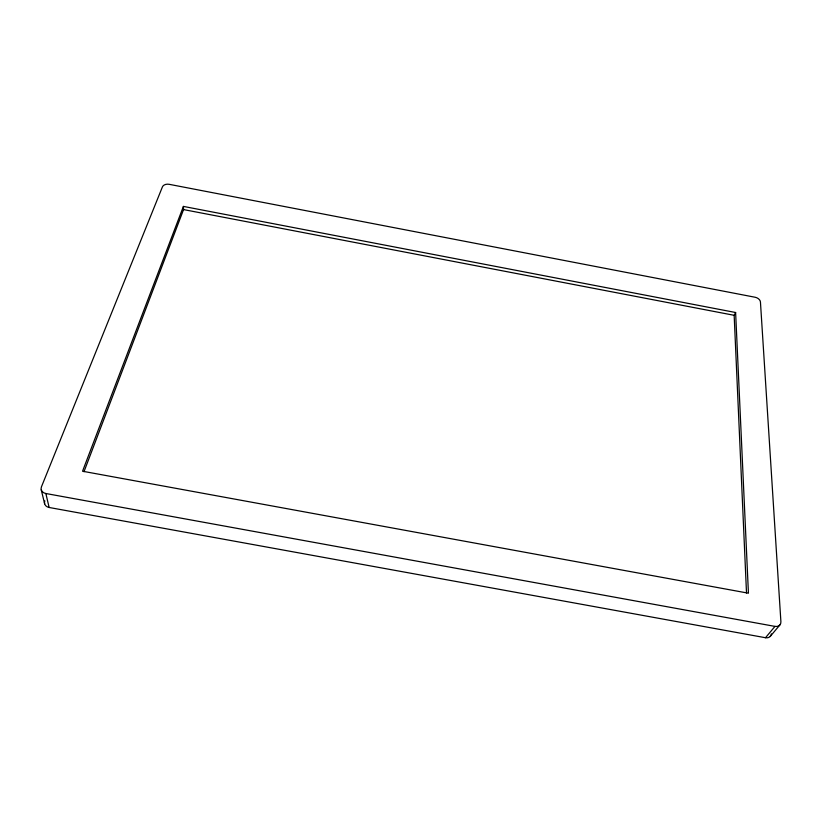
<?xml version="1.0" encoding="UTF-8"?>
<svg xmlns="http://www.w3.org/2000/svg" width="822" height="822" viewBox="0 0 822 822"><rect width="100%" height="100%" fill="white"/><g stroke="black" fill="none" stroke-linecap="round" stroke-linejoin="round"><path stroke-width="1.23" d="M83.988 471.705L183.553 209.579L183.409 206.414L735.618 312.514L748.431 593.196L82.549 471.232L183.409 206.414M746.51 593.011L734.159 315.309L735.618 312.514M765.498 637.728L774.971 626.395A6.833 5.261 37.7 0 0 780.9 621.73L760.442 301.982A5.281 3.535 24 0 0 755.192 297.266L169.157 184.313A5.487 3.709 1.2 0 0 162.437 186.851L41.449 486.83A6.997 5.507 -12.7 0 0 45.847 493.508L49.145 507.482L765.498 637.728A6.72 5.209 38.3 0 0 771.344 633.854M770.276 636.372L779.821 625.028M45.847 493.508L774.971 626.395M183.553 209.579L734.159 315.309M41.223 489.727L44.614 503.742M49.145 507.482A6.874 5.456 -13.3 0 1 44.82 500.875"/></g></svg>
